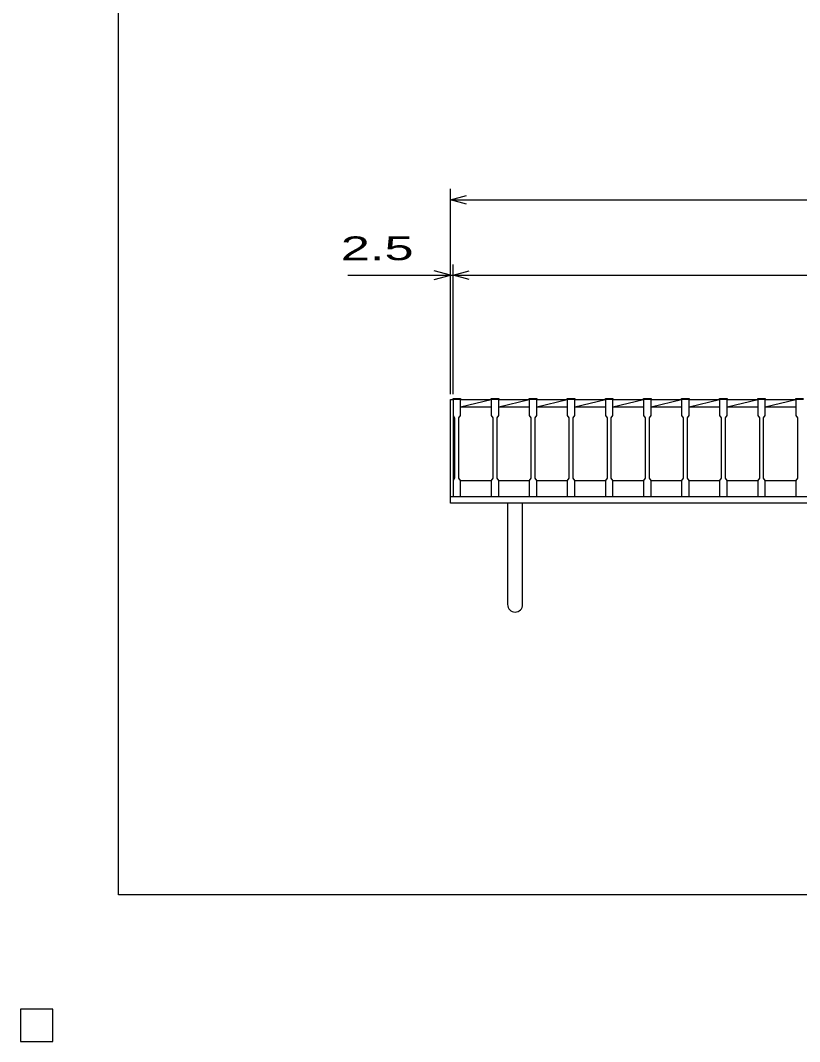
# Model space of a CAD drawing. Units: millimetres, scale not verified. Extents: x -1820 to 1731, y -1282 to 1054.
# Drawn here: x -1820 to -1098, y -1282 to -336 of the extents above; entities that cross this region are included whole.
import ezdxf
from ezdxf.enums import TextEntityAlignment as Align

# ---------------------------------------------------------------- set-up
doc = ezdxf.new("R2010")
doc.units = ezdxf.units.MM
doc.header["$LTSCALE"] = 10
for name, color, linetype, lineweight in [('0_2', 150, 'Continuous', 25), ('16', 3, 'Continuous', 25), ('19', 6, 'Continuous', 25), ('22', 4, 'Continuous', 25), ('24', 2, 'Continuous', 25), ('32', 4, 'Continuous', 25)]:
    doc.layers.add(name, color=color, linetype=linetype, lineweight=lineweight)
doc.styles.add('ベクトル', font='')
doc.styles.get('ベクトル').set_extended_font_data('ベクトル')

msp = doc.modelspace()

# ---------------------------------------------------------------- linework, layer by layer
at = {"layer": '0_2'}
for p, q in [((-1729, -1146.5), (-1729, 1053.5)), ((1731, -1146.5), (-1729, -1146.5)), ((-1790, -1252.5), (-1820, -1252.5)), ((-1820, -1252.5), (-1820, -1282.5)), ((-1790, -1252.5), (-1820, -1252.5)), ((-1820, -1252.5), (-1820, -1282.5)), ((-1790, -1252.5), (-1820, -1252.5)), ((-1820, -1252.5), (-1820, -1282.5)), ((-1790, -1252.5), (-1820, -1252.5)), ((-1820, -1252.5), (-1820, -1282.5)), ((-1790, -1252.5), (-1820, -1252.5)), ((-1820, -1252.5), (-1820, -1282.5)), ((-1790, -1282.5), (-1790, -1252.5)), ((-1790, -1282.5), (-1790, -1252.5)), ((-1790, -1282.5), (-1790, -1252.5)), ((-1790, -1282.5), (-1790, -1252.5)), ((-1790, -1282.5), (-1790, -1252.5)), ((-1820, -1282.5), (-1790, -1282.5)), ((-1820, -1282.5), (-1790, -1282.5)), ((-1820, -1282.5), (-1790, -1282.5)), ((-1820, -1282.5), (-1790, -1282.5)), ((-1820, -1282.5), (-1790, -1282.5))]:
    msp.add_line(p, q, dxfattribs=at)
at = {"layer": '16'}
for p, q in [((-1419, -687.5), (-1419, -686.8)), ((-1419, -686.8), (-1412, -686.8)), ((-1419, -687.5), (-1419, -702.5)), ((-1412, -687.5), (-1419, -687.5)), ((-1419, -687.5), (-1419, -762.5)), ((-1412, -686.8), (-1412, -687.5)), ((-1412, -702.5), (-1412, -687.5)), ((-1412, -687.5), (-1383.7, -687.5)), ((-1412, -694.5), (-1383.7, -687.5)), ((-1383.7, -687.5), (-1383.7, -686.8)), ((-1383.7, -686.8), (-1376.7, -686.8)), ((-1383.7, -687.5), (-1383.7, -702.5)), ((-1376.7, -687.5), (-1383.7, -687.5)), ((-1376.7, -686.8), (-1376.7, -687.5)), ((-1376.7, -702.5), (-1376.7, -687.5)), ((-1376.7, -687.5), (-1348.4, -687.5)), ((-1376.7, -694.5), (-1348.4, -687.5)), ((-1348.4, -687.5), (-1348.4, -686.8)), ((-1348.4, -686.8), (-1341.4, -686.8)), ((-1348.4, -687.5), (-1348.4, -702.5)), ((-1341.4, -687.5), (-1348.4, -687.5)), ((-1341.4, -686.8), (-1341.4, -687.5)), ((-1341.4, -702.5), (-1341.4, -687.5)), ((-1341.4, -687.5), (-1313.1, -687.5)), ((-1341.4, -694.5), (-1313.1, -687.5)), ((-1313.1, -687.5), (-1313.1, -686.8)), ((-1313.1, -686.8), (-1306.1, -686.8)), ((-1313.1, -687.5), (-1313.1, -702.5)), ((-1306.1, -687.5), (-1313.1, -687.5)), ((-1306.1, -686.8), (-1306.1, -687.5)), ((-1306.1, -702.5), (-1306.1, -687.5)), ((-1306.1, -687.5), (-1277.8, -687.5)), ((-1306.1, -694.5), (-1277.8, -687.5)), ((-1277.8, -687.5), (-1277.8, -686.8)), ((-1277.8, -686.8), (-1270.8, -686.8)), ((-1277.8, -687.5), (-1277.8, -702.5)), ((-1270.8, -687.5), (-1277.8, -687.5)), ((-1270.8, -686.8), (-1270.8, -687.5)), ((-1270.8, -702.5), (-1270.8, -687.5)), ((-1270.8, -687.5), (-1242.5, -687.5)), ((-1270.8, -694.5), (-1242.5, -687.5)), ((-1242.5, -687.5), (-1242.5, -686.8)), ((-1242.5, -686.8), (-1235.5, -686.8)), ((-1242.5, -687.5), (-1242.5, -702.5)), ((-1235.5, -687.5), (-1242.5, -687.5)), ((-1235.5, -686.8), (-1235.5, -687.5)), ((-1235.5, -702.5), (-1235.5, -687.5)), ((-1235.5, -687.5), (-1207.2, -687.5)), ((-1235.5, -694.5), (-1207.2, -687.5)), ((-1207.2, -687.5), (-1207.2, -686.8)), ((-1207.2, -686.8), (-1200.2, -686.8)), ((-1207.2, -687.5), (-1207.2, -702.5)), ((-1200.2, -687.5), (-1207.2, -687.5)), ((-1200.2, -686.8), (-1200.2, -687.5)), ((-1200.2, -702.5), (-1200.2, -687.5)), ((-1200.2, -687.5), (-1171.9, -687.5)), ((-1200.2, -694.5), (-1171.9, -687.5)), ((-1171.9, -687.5), (-1171.9, -686.8)), ((-1171.9, -686.8), (-1164.9, -686.8)), ((-1171.9, -687.5), (-1171.9, -702.5)), ((-1164.9, -687.5), (-1171.9, -687.5)), ((-1164.9, -686.8), (-1164.9, -687.5)), ((-1164.9, -702.5), (-1164.9, -687.5)), ((-1164.9, -687.5), (-1136.6, -687.5)), ((-1164.9, -694.5), (-1136.6, -687.5)), ((-1136.6, -687.5), (-1136.6, -686.8)), ((-1136.6, -686.8), (-1129.6, -686.8)), ((-1136.6, -687.5), (-1136.6, -702.5)), ((-1129.6, -687.5), (-1136.6, -687.5)), ((-1129.6, -686.8), (-1129.6, -687.5)), ((-1129.6, -702.5), (-1129.6, -687.5)), ((-1129.6, -687.5), (-1101.3, -687.5)), ((-1129.6, -694.5), (-1101.3, -687.5)), ((-1101.3, -687.5), (-1101.3, -686.8)), ((-1101.3, -686.8), (-1094.3, -686.8)), ((-1101.3, -687.5), (-1101.3, -702.5)), ((-1094.3, -687.5), (-1101.3, -687.5)), ((-1412, -694.5), (-1383.7, -694.5)), ((-1376.7, -694.5), (-1348.4, -694.5)), ((-1341.4, -694.5), (-1313.1, -694.5)), ((-1306.1, -694.5), (-1277.8, -694.5)), ((-1270.8, -694.5), (-1242.5, -694.5)), ((-1235.5, -694.5), (-1207.2, -694.5)), ((-1200.2, -694.5), (-1171.9, -694.5)), ((-1164.9, -694.5), (-1136.6, -694.5)), ((-1129.6, -694.5), (-1101.3, -694.5)), ((-1419, -702.5), (-1417.5, -704.5)), ((-1417.5, -704.5), (-1417.5, -760.5)), ((-1413.5, -704.5), (-1412, -702.5)), ((-1413.5, -760.5), (-1413.5, -704.5)), ((-1383.7, -702.5), (-1382.2, -704.5)), ((-1382.2, -704.5), (-1382.2, -760.5)), ((-1378.2, -704.5), (-1376.7, -702.5)), ((-1378.2, -760.5), (-1378.2, -704.5)), ((-1348.4, -702.5), (-1346.9, -704.5)), ((-1346.9, -704.5), (-1346.9, -760.5)), ((-1342.9, -704.5), (-1341.4, -702.5)), ((-1342.9, -760.5), (-1342.9, -704.5)), ((-1313.1, -702.5), (-1311.6, -704.5)), ((-1311.6, -704.5), (-1311.6, -760.5)), ((-1307.6, -704.5), (-1306.1, -702.5)), ((-1307.6, -760.5), (-1307.6, -704.5)), ((-1277.8, -702.5), (-1276.3, -704.5)), ((-1276.3, -704.5), (-1276.3, -760.5)), ((-1272.3, -704.5), (-1270.8, -702.5)), ((-1272.3, -760.5), (-1272.3, -704.5)), ((-1242.5, -702.5), (-1241, -704.5)), ((-1241, -704.5), (-1241, -760.5)), ((-1237, -704.5), (-1235.5, -702.5)), ((-1237, -760.5), (-1237, -704.5)), ((-1207.2, -702.5), (-1205.7, -704.5)), ((-1205.7, -704.5), (-1205.7, -760.5)), ((-1201.7, -704.5), (-1200.2, -702.5)), ((-1201.7, -760.5), (-1201.7, -704.5)), ((-1171.9, -702.5), (-1170.4, -704.5)), ((-1170.4, -704.5), (-1170.4, -760.5)), ((-1166.4, -704.5), (-1164.9, -702.5)), ((-1166.4, -760.5), (-1166.4, -704.5)), ((-1136.6, -702.5), (-1135.1, -704.5)), ((-1135.1, -704.5), (-1135.1, -760.5)), ((-1131.1, -704.5), (-1129.6, -702.5)), ((-1131.1, -760.5), (-1131.1, -704.5)), ((-1101.3, -702.5), (-1099.8, -704.5)), ((-1099.8, -704.5), (-1099.8, -760.5)), ((-1417.5, -760.5), (-1419, -762.5)), ((-1419, -762.5), (-1419, -777.5)), ((-1412, -762.5), (-1413.5, -760.5)), ((-1412, -777.5), (-1412, -762.5)), ((-1412, -762.5), (-1383.7, -762.5)), ((-1382.2, -760.5), (-1383.7, -762.5)), ((-1383.7, -762.5), (-1383.7, -777.5)), ((-1376.7, -762.5), (-1378.2, -760.5)), ((-1376.7, -777.5), (-1376.7, -762.5)), ((-1376.7, -762.5), (-1348.4, -762.5)), ((-1346.9, -760.5), (-1348.4, -762.5)), ((-1348.4, -762.5), (-1348.4, -777.5)), ((-1341.4, -762.5), (-1342.9, -760.5)), ((-1341.4, -777.5), (-1341.4, -762.5)), ((-1341.4, -762.5), (-1313.1, -762.5)), ((-1311.6, -760.5), (-1313.1, -762.5)), ((-1313.1, -762.5), (-1313.1, -777.5)), ((-1306.1, -762.5), (-1307.6, -760.5)), ((-1306.1, -777.5), (-1306.1, -762.5)), ((-1306.1, -762.5), (-1277.8, -762.5)), ((-1276.3, -760.5), (-1277.8, -762.5)), ((-1277.8, -762.5), (-1277.8, -777.5)), ((-1270.8, -762.5), (-1272.3, -760.5)), ((-1270.8, -777.5), (-1270.8, -762.5)), ((-1270.8, -762.5), (-1242.5, -762.5)), ((-1241, -760.5), (-1242.5, -762.5)), ((-1242.5, -762.5), (-1242.5, -777.5)), ((-1235.5, -762.5), (-1237, -760.5)), ((-1235.5, -777.5), (-1235.5, -762.5)), ((-1235.5, -762.5), (-1207.2, -762.5)), ((-1205.7, -760.5), (-1207.2, -762.5)), ((-1207.2, -762.5), (-1207.2, -777.5)), ((-1200.2, -762.5), (-1201.7, -760.5)), ((-1200.2, -777.5), (-1200.2, -762.5)), ((-1200.2, -762.5), (-1171.9, -762.5)), ((-1170.4, -760.5), (-1171.9, -762.5)), ((-1171.9, -762.5), (-1171.9, -777.5)), ((-1164.9, -762.5), (-1166.4, -760.5)), ((-1164.9, -777.5), (-1164.9, -762.5)), ((-1164.9, -762.5), (-1136.6, -762.5)), ((-1135.1, -760.5), (-1136.6, -762.5)), ((-1136.6, -762.5), (-1136.6, -777.5)), ((-1129.6, -762.5), (-1131.1, -760.5)), ((-1129.6, -777.5), (-1129.6, -762.5)), ((-1129.6, -762.5), (-1101.3, -762.5)), ((-1099.8, -760.5), (-1101.3, -762.5)), ((-1101.3, -762.5), (-1101.3, -777.5)), ((-1419, -777.5), (-1412, -777.5)), ((-1383.7, -777.5), (-1376.7, -777.5)), ((-1348.4, -777.5), (-1341.4, -777.5)), ((-1313.1, -777.5), (-1306.1, -777.5)), ((-1277.8, -777.5), (-1270.8, -777.5)), ((-1242.5, -777.5), (-1235.5, -777.5)), ((-1207.2, -777.5), (-1200.2, -777.5)), ((-1171.9, -777.5), (-1164.9, -777.5)), ((-1136.6, -777.5), (-1129.6, -777.5)), ((-1101.3, -777.5), (-1094.3, -777.5)), ((-1790, -1252.5), (-1820, -1252.5)), ((-1820, -1252.5), (-1820, -1282.5)), ((-1790, -1252.5), (-1820, -1252.5)), ((-1820, -1252.5), (-1820, -1282.5)), ((-1790, -1252.5), (-1820, -1252.5)), ((-1820, -1252.5), (-1820, -1282.5)), ((-1790, -1252.5), (-1820, -1252.5)), ((-1820, -1252.5), (-1820, -1282.5)), ((-1790, -1252.5), (-1820, -1252.5)), ((-1820, -1252.5), (-1820, -1282.5)), ((-1790, -1282.5), (-1790, -1252.5)), ((-1790, -1282.5), (-1790, -1252.5)), ((-1790, -1282.5), (-1790, -1252.5)), ((-1790, -1282.5), (-1790, -1252.5)), ((-1790, -1282.5), (-1790, -1252.5)), ((-1820, -1282.5), (-1790, -1282.5)), ((-1820, -1282.5), (-1790, -1282.5)), ((-1820, -1282.5), (-1790, -1282.5)), ((-1820, -1282.5), (-1790, -1282.5)), ((-1820, -1282.5), (-1790, -1282.5))]:
    msp.add_line(p, q, dxfattribs=at)
at = {"layer": '19'}
for p, q in [((-1421.5, -777.5), (-1421.5, -687.5)), ((-1421.5, -687.5), (-1419, -687.5)), ((-1421.5, -777.5), (-421.5, -777.5)), ((-1421.5, -783.5), (-1421.5, -777.5)), ((-421.5, -783.5), (-1421.5, -783.5)), ((-1368.5, -783.5), (-1368.5, -877.5)), ((-1354.5, -877.5), (-1354.5, -783.5))]:
    msp.add_line(p, q, dxfattribs=at)
msp.add_arc((-1361.5, -877.5), 7, 180, 0, dxfattribs=at)
at = {"layer": '22'}
for p, q in [((-1421.5, -682.5), (-1421.5, -492.5)), ((-1421.5, -502.5), (-1406.5, -498.5)), ((-1406.5, -506.5), (-1421.5, -502.5)), ((-1421.5, -502.5), (-421.5, -502.5)), ((-1421.5, -682.5), (-1421.5, -562.5)), ((-1419, -682.5), (-1419, -562.5)), ((-1516.5, -572.5), (-1421.5, -572.5)), ((-1421.5, -572.5), (-1436.5, -568.5)), ((-1436.5, -576.5), (-1421.5, -572.5)), ((-1421.5, -572.5), (-1419, -572.5)), ((-1419, -572.5), (-1404, -568.5)), ((-1404, -576.5), (-1419, -572.5)), ((-1419, -572.5), (-424, -572.5))]:
    msp.add_line(p, q, dxfattribs=at)
at = {"layer": '22', "color": 2}
for p, q in [((-1790, -1252.5), (-1820, -1252.5)), ((-1820, -1252.5), (-1820, -1282.5)), ((-1790, -1252.5), (-1820, -1252.5)), ((-1820, -1252.5), (-1820, -1282.5)), ((-1790, -1252.5), (-1820, -1252.5)), ((-1820, -1252.5), (-1820, -1282.5)), ((-1790, -1282.5), (-1790, -1252.5)), ((-1790, -1282.5), (-1790, -1252.5)), ((-1790, -1282.5), (-1790, -1252.5)), ((-1820, -1282.5), (-1790, -1282.5)), ((-1820, -1282.5), (-1790, -1282.5)), ((-1820, -1282.5), (-1790, -1282.5))]:
    msp.add_line(p, q, dxfattribs=at)
at = {"layer": '24', "color": 4}
for p, q in [((-1790, -1252.5), (-1820, -1252.5)), ((-1820, -1252.5), (-1820, -1282.5)), ((-1790, -1252.5), (-1820, -1252.5)), ((-1820, -1252.5), (-1820, -1282.5)), ((-1790, -1252.5), (-1820, -1252.5)), ((-1820, -1252.5), (-1820, -1282.5)), ((-1790, -1282.5), (-1790, -1252.5)), ((-1790, -1282.5), (-1790, -1252.5)), ((-1790, -1282.5), (-1790, -1252.5)), ((-1820, -1282.5), (-1790, -1282.5)), ((-1820, -1282.5), (-1790, -1282.5)), ((-1820, -1282.5), (-1790, -1282.5))]:
    msp.add_line(p, q, dxfattribs=at)
at = {"layer": '32'}
for p, q in [((-1790, -1252.5), (-1820, -1252.5)), ((-1820, -1252.5), (-1820, -1282.5)), ((-1790, -1252.5), (-1820, -1252.5)), ((-1820, -1252.5), (-1820, -1282.5)), ((-1790, -1252.5), (-1820, -1252.5)), ((-1820, -1252.5), (-1820, -1282.5)), ((-1790, -1252.5), (-1820, -1252.5)), ((-1820, -1252.5), (-1820, -1282.5)), ((-1790, -1252.5), (-1820, -1252.5)), ((-1820, -1252.5), (-1820, -1282.5)), ((-1790, -1282.5), (-1790, -1252.5)), ((-1790, -1282.5), (-1790, -1252.5)), ((-1790, -1282.5), (-1790, -1252.5)), ((-1790, -1282.5), (-1790, -1252.5)), ((-1790, -1282.5), (-1790, -1252.5)), ((-1820, -1282.5), (-1790, -1282.5)), ((-1820, -1282.5), (-1790, -1282.5)), ((-1820, -1282.5), (-1790, -1282.5)), ((-1820, -1282.5), (-1790, -1282.5)), ((-1820, -1282.5), (-1790, -1282.5))]:
    msp.add_line(p, q, dxfattribs=at)

# ---------------------------------------------------------------- texts
at = {"layer": '22', "color": 2, "style": 'ベクトル', "width": 1.65}
msp.add_text(' 2.5 ', height=21.99, dxfattribs=at).set_placement((-1536.5, -547.5), align=Align.MIDDLE_LEFT)

doc.saveas('drawing.dxf')
